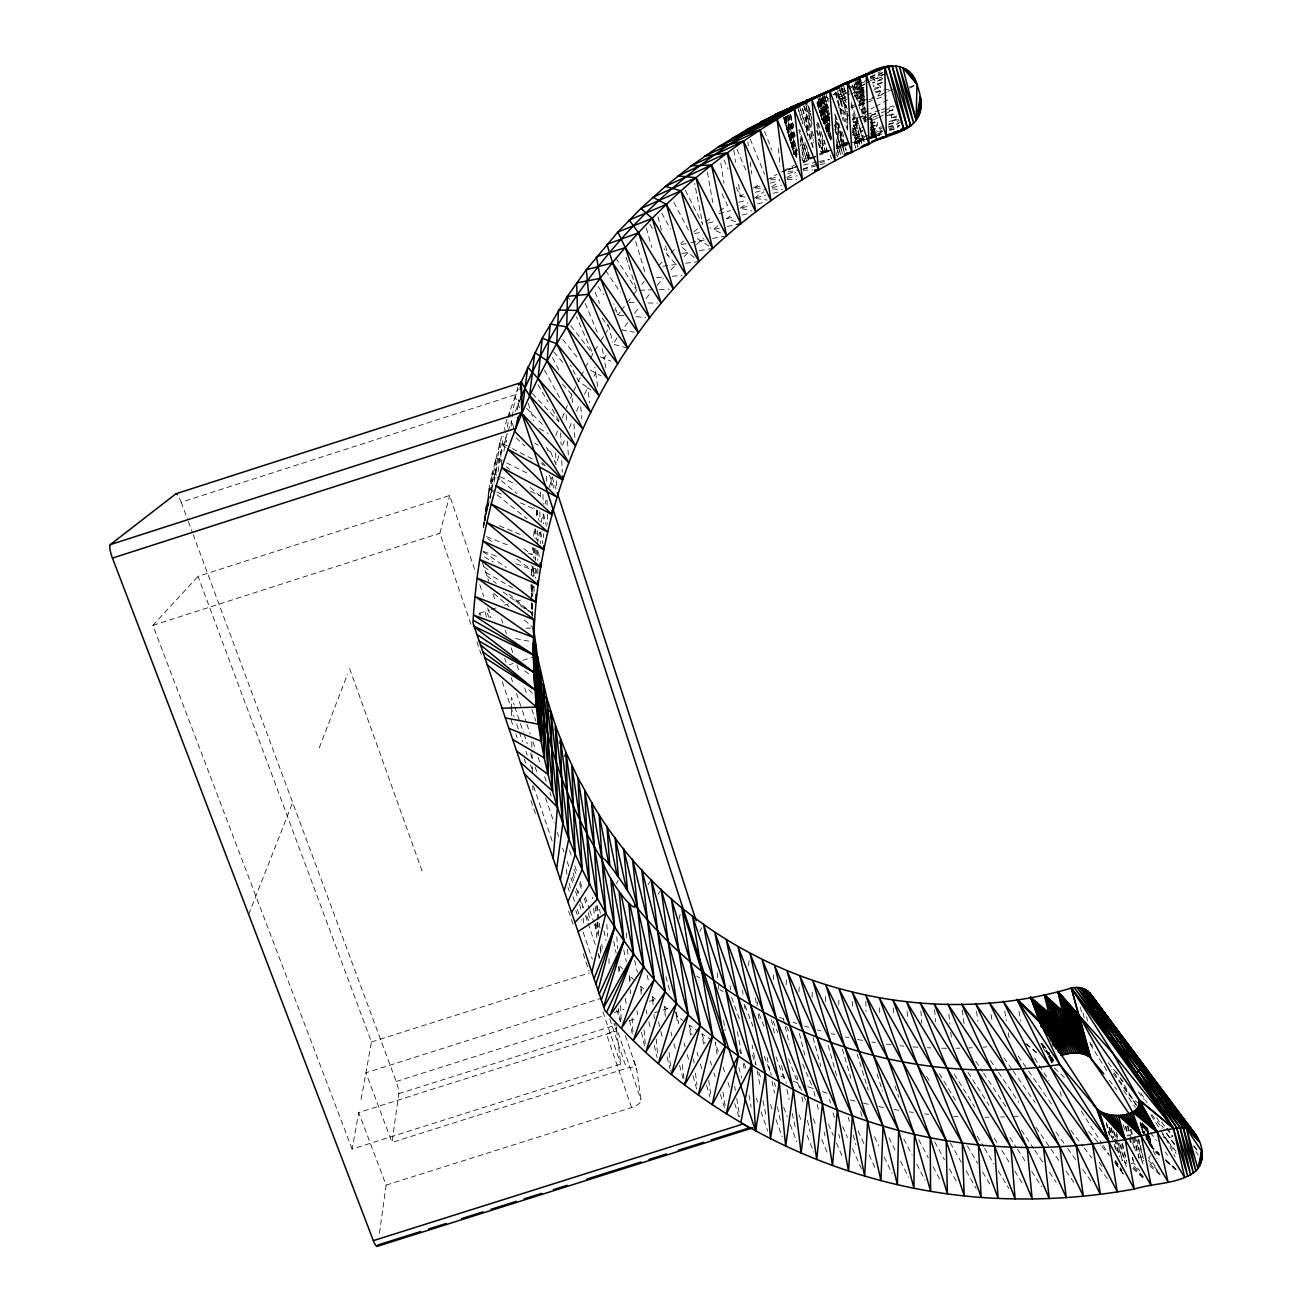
<?xml version="1.0" encoding="UTF-8"?>
<svg xmlns="http://www.w3.org/2000/svg" width="1312" height="1312" viewBox="0 0 1312 1312"><rect width="100%" height="100%" fill="white"/><g stroke="black" fill="none" stroke-linecap="round" stroke-linejoin="round"><path stroke-width="0.75" stroke-dasharray="5 3.75" d="M852.357 1006.402L852.357 1000.384M869.889 122.869L877.597 121.294L877.58 124.886L871.775 132.332L883.812 130.478M532.639 603.766L532.492 615.41M531.278 574.968L531.524 565.751M847.552 129.019L847.782 111.29M511.368 710.825L511.221 720.436L513.205 726.241M511.401 708.906L511.582 697.377L514.189 705.102M838.794 1005.123L838.893 999.055M898.769 119.654L892.865 120.507L891.16 118.178L893.029 109.864L889.142 110.733M532.213 603.586L532.196 615.328M491.541 492.705L492.23 472.96L501.676 436.437M532.672 596.599L533.18 586.349M825.363 1001.4L825.609 993.282M812.046 997.268L812.341 991.134M487.802 507.596L489.097 488.458L492.23 472.96L515.944 484.292M798.926 992.036L799.287 986.116M836.548 148.486L837.302 146.796L836.318 142.91M528.228 553.172L532.032 554.681L532.606 547.284M786.068 985.082L786.544 979.129M507.252 433.321L495.92 470.254L484.899 520.716L489.097 488.458L502.004 494.345M533 566.489L533.804 576.312L534.574 568.276M773.26 979.687L774.031 971.684M483.505 527.326L486.473 503.988L483.538 527.637M483.439 527.522L484.341 519.552L483.39 527.637M533.607 536.198L534.427 528.818M757.024 1006.058L757.483 1002.04M484.899 520.716L489.097 488.458L495.411 493.509M536.657 550.187L535.345 560.24L534.05 548.039M748.463 965.648L749.25 959.564M487.244 509.728L492.23 472.96L499.938 479.405M517.354 409.967L518.65 400.455M490.081 498.855L495.838 457.527L504.874 462.021M379.447 1233.231L386.105 1185.113L358.717 1112.576L616.689 1030.92L614.049 1023.163M386.105 1185.113L631.564 1107.59A10.545 4.248 -19.5 0 0 641.043 1100.096L636.714 1069.231A10.184 3.952 -19.4 0 0 626.529 1068.312L392.009 1142.457L398.766 1093.732A9.643 1.722 73.6 0 0 396.175 1081.498L193.29 534.853M510.975 426.252L511.778 420.512L514.042 429.385M494.247 482.176L499.954 442.16L510.68 447.736M498.117 471.615L503.168 436.42M503.956 451.164L505.956 436.978L506.744 442.21M512.352 416.544L515.206 396.7L518.338 389.008M507.367 427.269L508.498 419.512M508.777 417.56L509.63 411.738L515.206 396.7L519.486 401.062M536.198 515.895L537.002 510.352L533.918 507.777M537.428 544.168L539.396 532.131M718.254 988.904L719.222 983M615.508 1021.244L620.74 1064.13L352.108 1149.082L358.717 1112.576M361.095 1099.44L371.476 1041.99L198.03 576.345L449.655 495.493L475.862 573.065M541.249 522.11L542.824 514.107M540.446 491.951L540.446 499.282M545.07 504.12L546.005 500.134M679.026 919.122L680.387 913.3M801.862 148.666L803.748 140.827M806.093 131.02L810.324 113.373M470.926 624.299L439.914 533.23L449.655 495.493M549.285 487.326L552.237 476.764M517.748 387.155L516.141 394.404L181.187 502.25A10.463 1.984 70.4 0 0 178.94 497.133M1052.027 1057.226L1053.028 1061.064L1052.224 1062.933L1048.14 1055.93M507.088 419.315L504.546 426.892L505.399 432.944M507.728 417.429L509.63 411.738L510.926 417.003M558.912 455.805L555.96 464.497L550.564 451.804L546.186 447.507M507.892 431.5L511.778 420.512M555.812 435.584L557.731 430.221M562.569 445.391L565.16 438.487M319.21 747.971L347.516 674.204M515.304 411.443L521.536 396.175M248.657 914.431L292.658 802.583M562.372 417.757L564.472 412.444M569.228 428.188L572.065 421.365M565.866 408.901L567.374 405.408M570.408 398.389L571.917 394.896L570.064 391.353M576.526 411.197L579.592 404.44M573.557 391.435L576.001 386.236M584.463 394.42L587.76 387.745L578.461 381.054L570.507 364.998M578.461 381.054L580.199 377.643M581.068 375.937L583.692 370.804M699.87 931.323L701.69 927.846M593.91 376.249L595.664 372.952L594.844 367.262M585.447 367.393L589.17 360.669M590.105 358.996L592.909 353.945L576.444 316.782M819.82 155.013L822.804 152.471L822.312 136.087M594.877 350.648L598.83 344.039M882.386 72.832L873.874 77.408L873.874 79.589L880.532 86.789L881.156 90.495L877.859 95.989L872.234 97.744M658.034 894.358L661.15 889.175M605.914 368.098L604.078 358.406L607.03 353.633M648.062 884.665L651.277 879.483M600.814 340.726L603.946 335.856M604.996 334.232L609.162 327.754L607.686 323.998M616.115 883.812L618.296 880.516M852.111 132.627L862.558 130.79L855.424 139.515L866.018 137.465L854.522 140.991M617.132 337.856L612.966 344.088L627.776 348.238M627.825 322.408L622.347 330.05L634.385 332.198M620.248 311.912L617.952 315.028L614.442 309.993M621.412 310.354L624.856 305.68M634.5 313.306L637.927 308.812M627.169 302.564L631.974 296.479M633.188 294.97L636.796 290.411L651.457 289.788M646.111 298.464L650.9 292.625M641.814 284.474L644.323 281.506M657.017 285.442L663.249 278.341M352.108 1149.082L152.897 625.381L198.03 576.345M670.957 270.01L676.139 264.483L668.087 255.807L664.052 248.788M1150.788 1155.724L1148.558 1157.84L1155.839 1166.844M658.624 265.614L662.675 261.4M684.159 256.447L688.177 252.429L694.392 257.628M889.405 130.528L896.637 128.396L899.556 125.542L888.24 127.231M670.875 253.085L675.073 249.018M696.492 244.639L703.494 238.243M901.984 122.377L888.798 124.214L892.865 120.507L896.604 118.998M680.715 243.638L683.601 241.014M693.786 231.945L698.246 228.14M717.877 225.861L713.466 229.485L709.89 227.78M705.758 221.925L711.875 217.07M882.681 131.38L870.561 137.776M735.606 221.728L726.684 218.628L732.719 214.004M719.632 211.15L727.471 205.328L720.682 190.781M740.247 208.214L747.988 202.671M754.187 198.227L763.732 191.847M846.502 142.45L837.302 146.796L837.204 148.272M851.029 107.174L855.867 103.96M736.229 187.272L740.312 196.439L745.232 193.258M848.979 88.921L864.018 80.672M867.691 118.687L875.58 113.8L871.742 114.718M771.8 186.616L778.41 182.532M863.575 99.056L859.098 101.811L870.348 98.318M753.432 187.977L760.14 183.959M786.888 177.432L795.728 172.364M766.831 179.941L777.081 174.266M871.184 120.917L883.173 115.144M884.813 114.275L893.029 109.864L885.37 112.701M856.064 116.916L852.472 118.834L858.737 124.099M863.214 113.078L873.956 107.338M875.744 106.387L890.077 98.728M909.757 88.199L915.136 85.329M856.752 98.679L863.673 95.054M870.282 76.932L880.319 71.734M881.976 82.115L873.185 86.559M783.953 170.593L794.383 165.263M803.584 162.606L812.112 158.457L808.487 158.621L803.19 161.114M846.535 106.42L841.254 98.794L833.169 94.497L844.19 88.872L847.24 89.823M882.845 78.13L872.726 83.246M845.65 90.626L836.056 95.514L841.746 117.194M846.666 107.764L838.778 96.957L846.06 93.3M885.616 73.751L866.724 83.017M852.193 93.48L863.854 87.658L859.442 83.542L856.375 83.328M864.247 91.02L854.161 96.055L863.427 94.054M845.928 106.305L841.254 98.794L846.716 96.137M889.536 115.522L896.703 113.308M873.841 90.02L880.532 86.789L873.234 88.478M864.92 83.886L849.7 91.463L836.056 95.514L847.798 109.322M886.24 92.102L877.859 95.989L885.682 93.677M887.929 91.315L892.947 88.986M847.011 99.351L843.436 101.008L846.06 105.993M1167.286 1128.156L1172.715 1136.454L1166.089 1138.882L1163.088 1136.75M875.547 92.988L881.156 90.495L888.864 89.183M860.18 103.828L867.248 100.696M869.02 99.909L874.333 97.564M870.725 124.345L877.597 121.294M853.358 125.542L858.95 123.098M853.013 128.888L858.556 126.477M812.062 157.079L808.487 158.621L808.438 160.179L803.157 162.098L806.7 161.032L800.189 137.973M819.213 154.012L828.233 150.339M847.995 87.543L868.462 79.72M870.266 78.95L885.37 73.554M896.752 115.833L891.16 118.178L896.719 117.08M818.163 142.844L821.82 154.176L827.429 151.88L824.198 140.351M852.046 132.233L860.475 128.773M856.556 82.541L861.722 80.508M870.069 127.838L877.58 124.886L871.693 125.968M1143.818 1160.579L1141.965 1161.3L1144.097 1166.926M877.712 115.538L864.542 120.638L878.253 117.801M852.472 134.71L862.558 130.79M870.332 77.146L882.369 72.57M853.194 122.328L860.656 119.49M862.525 118.769L875.58 113.8M884.895 110.323L894.21 106.83M854.801 136.153L860.328 134.136L852.849 135.382M788.053 169.592L793.727 167.493M870.742 130.347L881.5 126.641M837.171 91.414L844.19 88.872L840.631 88.658M851.636 107.928L857.408 105.846M859.327 105.157L874.678 99.614M876.596 98.925L886.207 95.448M909.249 87.133L915.005 85.067M797.63 166.329L788.102 169.691L797.368 166.28M803.01 169.002L818.032 163.606M819.918 162.934L829.299 159.572M788.004 169.691L795.531 167.018M854.407 138.285L863.181 135.267M888.798 124.214L899.376 120.606M833.169 94.497L845.486 90.397M888.093 126.952L898.507 123.525M871.775 132.332L880.893 129.33M879.696 110.323L852.62 119.146L859.59 144.189L852.931 123.295M881.631 109.683L887.437 107.797M889.372 107.158L893.242 105.911M855.424 139.515L881.976 131.052M152.897 625.381L439.914 533.23M479.47 613.229L489.507 610.014M491.377 609.408L497.002 607.62M504.513 605.209L508.269 604.012M515.764 601.618L521.389 599.814M509.384 664.708L513.189 663.495M522.717 660.428L532.246 657.378M371.476 1041.99L589.4 972.897M602.552 997.825L365.917 1072.79L392.009 1142.457M396.175 1081.498L604.537 1015.521M614.278 1012.438L624.004 1009.354M649.325 1001.335L655.164 999.482M398.766 1093.732L615.607 1025.082M629.284 1020.752L637.107 1018.276M654.688 1012.716L670.317 1007.764M889.06 128.838L899.556 125.542M845.535 143.779L840.221 145.435L834.826 128.379M881.648 77.178L870.266 80.573M852.521 88.232L865.084 84.575M867.822 136.924L880.385 133.184L870.955 134.775L872.168 138.514M855.326 141.565L862.935 139.302L854.325 141.188M770.652 178.809L778.278 176.562M787.807 173.725L795.433 171.478M815.966 156.423L808.487 158.621L800.533 135.923M828.2 150.896L822.804 152.471L818.376 139.154M882.172 79.77L872.546 82.508M828.692 150.765L822.804 152.471L823.756 153.356L816.786 128.428M889.044 121.606L892.865 120.507M849.75 143.205L837.302 146.796L846.83 144.615M881.976 133.988L866.724 138.252M847.044 145.452L837.646 148.141L836.548 144.287L837.646 148.141L845.338 146.222M854.555 143.287L862.082 141.122L854.456 142.877M828.331 150.88L822.804 152.471L825.642 152.586L817.048 121.885M755.302 187.436L760.911 185.845M770.275 183.188L779.623 180.515M827.872 151.044L822.804 152.471L827.429 151.88L817.819 121.59M831.677 158.752L830.102 155.062M738.64 184.385L740.312 196.439L744.068 195.406M755.351 192.29L766.634 189.19M859.442 83.542L868.462 81.065M870.496 138.006L879.499 135.546M831.677 150.06L822.804 152.471L829.086 151.224M787.282 178.399L797.073 175.742M855.014 90.036L863.854 87.658M882.566 82.804L873.087 85.28M803.026 169.33L818.13 165.296M820.033 164.787L825.691 163.262M772.276 187.665L781.673 185.14M885.6 115.833L892.947 113.865M738.918 202.294L746.544 200.26M847.109 144.205L837.302 146.796L847.093 144.287M854.948 142.122L868.692 138.482M838.778 96.957L850.274 93.972M756.089 197.735L765.585 195.275M773.178 193.29L780.788 191.322M832.103 150.076L822.804 152.471L830.627 150.634M854.932 142.286L864.723 139.794M866.674 139.302L876.482 136.792M815.867 156.735L808.487 158.621L808.11 150.683M718.828 213.659L730.522 210.691M856.884 99.122L864.329 97.236M854.932 143.812L864.526 141.417M742.166 207.739L749.841 205.836M757.516 203.918L763.272 202.491M870.643 138.006L876.514 136.563M851.537 142.696L864.87 139.416M849.651 143.156L840.221 145.435L834.662 123.623M854.161 93.004L863.968 90.659M852.603 119.326L869.84 115.177M708.234 223.04L715.614 221.269M726.684 218.628L734.441 216.824M742.182 215.004L748.004 213.643M881.385 112.488L887.207 111.176M803.551 165.017L817.36 161.95M819.344 161.524L829.2 159.326M694.589 233.634L700.264 232.388M719.353 228.222L713.466 229.485L721.649 233.421M727.209 226.533L737.032 224.418M841.254 98.794L846.781 97.613M835.006 118.752L842.927 143.631L850.668 141.991M875.153 91.676L881.156 90.495M681.207 244.573L688.98 243.048M690.916 242.654L704.626 239.981M879.712 134.956L871.119 136.546M712.596 238.456L724.568 236.16M813.981 157.588L808.487 158.621L810.242 159.326L806.47 145.878M853.292 126.034L858.704 125.05M853.226 122.688L856.998 122.016M852.98 129.363L863.854 127.379M854.489 137.645L863.542 136.071M682.158 253.429L688.177 252.429L680.748 246.197M699.444 250.592L712.58 248.444M889.306 129.593L896.637 128.396M870.332 129.642L884.337 127.772M662.921 266.254L676.139 264.483M685.684 263.253L699.034 261.547M787.987 171.56L799.254 170.347M656.64 277.636L662.527 277.094M672.302 276.242L682.043 275.389M983.196 1047.14L986.804 1046.861M870.364 77.67L873.874 77.408M1014.34 1116.463L1018.227 1116.2M968.748 1047.911L972.356 1047.73M659.296 289.493L669.317 289.116M1000.695 1117.02L1004.598 1116.873M770.505 179.842L779.689 179.564M525.882 628.218L531.639 628.054M803.124 170.248L812.8 170.035M956.104 1048.239L959.728 1048.157M985.066 1117.266L988.986 1117.234M787.167 179.482L796.679 179.564M941.672 1048.206L947.084 1048.255M629.088 302.596L634.844 302.711M648.112 302.974L657.443 303.187M927.256 1047.763L930.864 1047.911M755.318 188.059L762.862 188.403M953.857 1116.381L957.76 1116.578M772.506 188.928L782.493 189.584M912.873 1046.894L918.252 1047.271M624.053 315.569L617.952 315.028L613.786 303.761M636.058 316.651L645.684 317.553M1127.106 1163.186L1124.925 1162.973L1118.546 1139.98M900.311 1045.779L903.902 1046.123M924.73 1113.872L928.601 1114.298M886.026 1044.106L891.373 1044.795M740.312 196.439L746.249 197.21M756.04 198.489L767.208 200.064M909.298 1111.887L913.152 1112.428M871.791 1042.023L875.35 1042.581M893.931 1109.444L899.671 1110.411M857.638 1039.514L862.935 1040.514M515.468 638.567L535.312 642.421M878.646 1106.541L884.37 1107.689M845.338 1036.956L848.848 1037.726M863.476 1103.179L869.151 1104.507M742.198 208.657L751.874 210.937M831.365 1033.643L834.842 1034.528M850.307 1099.866L855.932 1101.358M817.507 1029.92L820.951 1030.904M804.748 1026.099L808.651 1027.329M822.394 1091.633L827.921 1093.454M793.055 1022.245L796.925 1023.606M807.716 1086.582L813.178 1088.583L815.162 1096.488M483.456 551.401L498.79 557.174M516.026 563.668L531.36 569.441L531.836 577.083M779.574 1017.358L783.395 1018.834L785.806 1024.492M486.49 536.624L509.253 545.644M600.355 356.913L610.867 361.128M793.202 1081.104L798.614 1083.269L803.239 1094.487M499.364 525.8L523.8 535.985M780.64 1075.955L784.199 1077.496L786.413 1083.105M520.421 502.775L537.002 510.352L538.707 520.224M530.54 491.262L539.658 495.624L527.572 485.112M506.678 462.923L530.163 474.632M512.467 448.671L533.918 459.823M541.069 463.546L546.432 466.334L542.102 462.25M719.845 989.756L722.994 991.446M534.64 443.177L538.166 445.096M547.022 449.885L550.564 451.804M590.564 370.181L601.011 375.872M539.412 428.499L548.17 433.436M485.768 572.393L515.665 589.695M484.505 557.01L493.148 562.028M696.656 976.046L699.706 977.932M703.494 1043.958L702.051 1033.84L711.891 1040.088M697.361 238.653L709.169 246.246M520.569 605.865L532.278 613.458L531.77 604.324M483.193 551.794L506.35 567.424M483.898 566.817L490.688 571.392M690.489 1035.086L689.194 1025.098L698.837 1031.658M487.556 538.543L494.05 543.119M516.748 559.142L531.36 569.441L531.557 577.477M591.007 390.074L587.76 387.745L589.547 402.866M675.532 1012.011L676.598 1015.931L682.896 1020.506M523.8 548.629L532.032 554.681M503.3 592.089L532.278 613.458L508.777 593.86M524.718 670.826L530.95 675.532M665.332 1016.374L664.282 1006.386L668.907 1009.961M496.986 494.772L526.965 518.798M653.032 1004.549L652.277 996.431L655.278 998.924M1026.164 1043.86L1036.988 1052.88M825.707 96.547L828.856 99.171M838.302 107.043L850.881 117.539M871.332 134.595L874.481 137.219M486.85 575.558L496.248 583.397M501.479 480.7L516.928 493.591M1026.099 1043.844L1036.529 1052.7M1139.128 1104.081L1129.944 1096.143L1112.986 1073.167M500.364 461.463L495.838 457.527L496.034 477.962M506.416 466.728L509.433 469.352M1158.955 1155.101L1152.904 1149.837L1157.086 1158.726M1166.532 1161.694L1175.601 1169.615M493.968 593.516L509.187 606.767M524.423 620.035L533.558 627.989M1149.87 1165.892L1160.431 1175.191M641.224 994.119L640.6 986.132L643.52 988.707M1146.868 1127.828L1152.674 1148.656L1159.956 1155.216M1165.778 1160.464L1175.962 1169.648M505.858 447.507L499.954 442.16L501.528 465.399M1146.639 1137.668L1152.248 1147.524L1159.628 1154.347M1165.515 1159.792L1175.847 1169.336M1132.781 1168.467L1142.686 1177.733M516.108 437.782L524.767 445.932M1145.901 1138.16L1151.624 1146.458L1158.808 1153.215M1166.007 1159.972L1176.06 1169.418M629.694 981.573L629.301 975.505L633.532 979.49M1054.372 1068.001L1065.951 1079.022M1149.771 1163.892L1160.972 1174.929M619.904 966.108L622.593 968.797M526.62 408.327L545.185 427.204M1133.437 1167.467L1142.998 1177.274M528.916 689.768L533.082 694.048M532.41 393.6L558.879 421.595M1148.459 1160.267L1158.873 1171.78M1045.303 1047.222L1041.482 1042.991L1046.123 1049.01M562.635 384.301L571.917 394.896L572.442 402.571M1088.665 1131.616L1100.44 1145.097M1101.752 1146.59L1108.312 1154.068M1143.342 1176.7L1131.584 1163.236L1133.814 1163.072L1140.013 1171.14M553.894 351.944L562.93 362.67M1109.083 1080.219L1116.856 1089.583M562.782 339.496L579.15 359.652M1108.066 1062.638L1118.283 1075.25M1162.465 1134.093L1176.028 1151.346M1193.362 1145.884L1198.43 1152.28M1174.683 1144.13L1163.711 1130.075M570.818 325.72L592.909 353.945M1161.579 1122.104L1165.286 1126.877M1166.532 1128.484L1172.715 1136.454M1151.739 1114.61L1162.514 1128.533M1138.258 1091.846L1144.343 1099.8M1145.474 1126.204L1149.148 1131.01M1150.378 1132.617L1156.512 1140.636M1165.089 1151.854L1167.532 1155.068M567.374 296.348L569.769 299.513M1070.805 1130.173L1083.056 1146.409M1084.286 1148.033L1091.633 1157.791M1098.98 1167.532L1108.788 1180.521M1137.012 1105.622L1111.936 1069.608M1120.743 1078.415L1123.072 1081.596M1041.203 1043.253L1053.7 1060.162M1115.167 1163.088L1123.548 1174.437M1114.987 1162.58L1123.433 1174.142M602.192 318.144L609.162 327.754L612.54 342.268M1194.1 1145.77L1198.742 1152.231M1114.839 1161.792L1121.711 1171.403M1055.98 1132.108L1066.492 1146.836M1067.673 1148.476L1075.84 1159.923M1082.859 1169.746L1091.026 1181.194M1195.937 1151.723L1198.299 1155.068M1089.731 1042.171L1094.421 1048.846M1123.728 1090.633L1135.454 1107.344M598.042 286.508L603.897 294.888M1018.276 1056.127L1027.46 1069.346M1028.608 1071.002L1051.584 1104.048M1003.91 1057.751L1011.978 1069.346M1013.126 1071.002L1035.053 1102.506M1115.069 1161.136L1121.858 1170.976M1036.004 1127.32L1049.862 1147.475M1051.01 1149.148L1059.096 1160.907M1066.033 1170.993L1074.118 1182.752M1160.743 1130.452L1176.159 1153.658M990.478 1060.604L997.284 1070.592M998.416 1072.265L1018.834 1102.244M1135.634 1104.622L1119.562 1076.824M1041.105 1043.384L1053.028 1061.064L1051.912 1057.128M605.554 270.387L620.346 292.412M1174.224 1144.54L1164.302 1129.484M1021.392 1130.091L1033.741 1148.656M1034.856 1150.345L1042.712 1162.153M1049.452 1172.272L1056.193 1182.407M975.816 1061.392L982.475 1071.428M983.574 1073.101L1005.746 1106.557M1115.479 1160.316L1122.121 1170.452M615.804 257.939L636.796 290.411M1156.758 1117.824L1163.236 1127.812M1116.266 1071.74L1118.464 1075.135M1009.896 1137.504L1016.456 1147.672M1017.554 1149.361L1026.296 1162.924M1031.757 1171.403L1041.58 1186.655M1034.578 1058.112L1048.96 1080.53M967.994 1072.412L989.035 1105.114M1140.85 1093.027L1147.114 1102.867M1081.268 1111.1L1101.982 1143.605M1103.08 1145.31L1109.608 1155.577M1151.116 1115.298L1159.677 1128.779M1090.157 1044.172L1107.394 1071.543M1041.039 1043.532L1052.536 1061.982L1051.502 1058.144M954.234 1074.102L974.701 1106.934M994.184 1138.144L997.448 1143.359M1001.778 1150.296L1010.47 1164.203M1014.816 1171.14L1023.491 1185.048M1099.358 1162.252L1102.539 1167.483M939.359 1073.626L957.17 1103.097M977.145 1136.143L983.475 1146.59M984.541 1148.328L994.037 1164.023M998.252 1170.993L1008.797 1188.41M967.37 1145.884L977.62 1163.367M982.754 1172.092L990.937 1186.081M926.567 1076.201L930.634 1083.154M537.936 384.58L548.088 402.079M552.155 409.082L559.273 421.332M649.948 224.254L652.982 229.518M1141.637 1128.861L1145.638 1135.897M950.314 1142.965L961.253 1162.219M966.222 1170.976L976.177 1188.492M1042.696 1046.943L1045.533 1052.027M1141.801 1128.73L1151.624 1146.458M661.724 213.151L670.498 229.059M544.496 370.132L560.044 398.34M934.685 1141.916L944.525 1159.841M949.462 1168.812L956.35 1181.358M673.843 202.425L688.931 230.912M918.777 1139.8L928.306 1157.758M933.078 1166.729L939.753 1179.291M552.45 357.651L559.863 371.837M903.853 1139.013L912.168 1155.183M916.776 1164.17L925.075 1180.341M685.389 190.289L702.707 224.352L694.638 183.418M1166.089 1138.882L1175.076 1156.938M888.978 1137.75L895.227 1150.329M900.573 1161.12L908.593 1177.307M874.514 1136.782L878.909 1145.966M884.19 1157.004L892.111 1173.535M858.064 1130.944L863.985 1143.818M869.085 1154.839L875.858 1169.533M723.962 159.802L728.045 168.969M842.616 1126.5L847.503 1137.504M852.406 1148.525L861.394 1168.697M786.61 1026.378L789.037 1032.036M802.714 1064.081L813.178 1088.583M828.43 1124.204L833.251 1135.438M836.466 1142.932L842.878 1157.938M736.934 149.256L746.364 171.38M585.218 303.416L597.698 333.264M804.01 1096.356L805.552 1100.096M813.26 1118.808L816.343 1126.286M821.738 1139.39L827.905 1154.347M773.112 1021.195L777.737 1032.478M788.561 1058.817L799.992 1089.14M750.218 139.121L764.568 174.381M519.585 407.819L515.206 396.7M798.975 1114.823L801.944 1122.285M807.11 1135.356L813.768 1152.149M759.025 1013.7L764.207 1026.837M776.048 1056.865L785.084 1081.482M595.172 292.182L599.584 303.416M764.552 131.282L771.8 149.962M745.183 1005.828L752.973 1026.41M764.306 1056.34L771.423 1075.102M774.326 1082.728L775.769 1086.533M783.74 1107.476L787.348 1117.004M790.25 1124.614L796.761 1141.752M181.187 502.25L187.6 519.519M188.305 521.438L192.585 532.951M758.713 1072.248L760.796 1077.939M770.472 1104.524L772.555 1110.214M776.015 1119.694L782.231 1136.782M731.604 997.612L739.952 1020.605M752.481 1055.078L755.958 1064.655L752.137 1045.106M1126.27 1166.696L1120.3 1143.096M349.664 668.595L423.054 873.743M744.166 1063.392L746.184 1069.214M756.319 1098.242L757.664 1102.113M761.042 1111.789L767.799 1131.141M549.4 475.042L554.418 489.638M739.476 1049.961L740.804 1053.782M633.745 1060.457L636.615 1068.886M631.564 1107.59L606.521 1034.151A10.66 3.92 -19.4 0 0 616.214 1026.952L641.043 1100.096M502.234 681.584L510.122 704.839M510.778 706.774L514.058 716.45M516.698 724.208L518.666 730.013M519.322 731.948L522.602 741.641M525.882 751.317L527.194 755.187M530.491 764.88L531.803 768.75M515.846 734.015L517.158 737.885M524.406 759.238L525.735 763.125M533.64 786.413L552.762 842.681M567.916 887.322L569.228 891.209M575.82 910.61L577.149 914.497M583.069 931.963L592.302 959.121M609.686 1018.784L626.529 1068.312M476.879 641.732L482.16 657.23M530.983 800.615L536.264 816.113M568.604 911.053L573.885 926.567M583.135 953.693L589.072 971.126M602.93 1011.814L620.74 1064.13M895.03 1085.942L898.95 1097.537M479.782 584.693L483.718 596.337M487.654 607.964L490.934 617.673M504.694 658.394L505.989 662.265M511.237 677.779L512.549 681.666M516.485 693.294L521.717 708.808M522.373 710.743L526.309 722.387M526.965 724.322L530.228 734.015M532.852 741.772L535.476 749.529M538.1 757.286L540.724 765.044M544.644 776.688L546.612 782.493M549.892 792.202L551.204 796.072M569.539 850.373L571.507 856.195M574.787 865.887L577.411 873.644M580.035 881.402L582.643 889.159M585.267 896.916L589.203 908.544M589.859 910.495L593.778 922.123M594.434 924.058L598.37 935.702M514.845 707.02L523.34 732.129M523.996 734.064L527.276 743.707M530.54 753.367L532.508 759.156M535.116 766.88L537.084 772.686M545.579 797.778L554.074 822.886M557.354 832.546L558.65 836.4M562.586 847.995L563.881 851.849M567.161 861.508L569.113 867.298M572.393 876.957L573.688 880.811M576.312 888.536L578.92 896.26M579.576 898.195L582.856 907.855M585.464 915.563L587.432 921.368M588.088 923.287L595.271 944.542M598.534 954.185L599.846 958.055M616.607 1009.896L620.56 1021.572M625.365 1035.758L636.714 1069.231M482.308 562.077L488.802 581.396M493.082 594.106L495.69 601.831M501.528 619.198L502.824 623.069M505.333 630.482L506.432 633.762M511.139 647.767L513.041 653.392M516.928 664.922L519.536 672.679M524.669 687.964L527.293 695.721M531.868 709.316L535.788 720.977M805.748 101.09L812.062 120.114M528.195 403.21L533.886 420.726M552.188 477.158L555.976 488.835M805.371 103.222L812.079 123.984M803.977 105.96L813.735 136.153M802.616 108.716L813.571 142.664M626.086 257.316L627.972 263.154M628.612 265.09L631.121 272.88M631.761 274.831L636.172 288.46M877.006 1073.856L882.599 1091.158M810.406 111.815L806.765 100.483L811.603 117.736M816.474 130.692L823.756 153.356M800.681 109.552L812.833 147.305M798.795 110.405L803.042 123.607M804.797 142.319L810.242 159.326M835.35 92.102L847.486 130.101M842.304 131.938L844.731 139.531M816.572 124.23L825.642 152.586M798.762 129.921L808.438 160.179L799.762 129.462M847.946 123.361L836.449 87.248L847.667 127.838M854.588 144.271L855.801 148.076L854.194 142.286M834.694 114.177L846.158 150.306L837.646 119.359M800.09 140.187L806.7 161.032M718.222 1051.765L715.171 1042.171L717.041 1054.143M723.109 1067.099L724.946 1072.855M727.996 1082.449L729.833 1088.206M734.72 1103.54L739.607 1118.874M840.926 85.247L846.338 102.369M838.729 86.231L847.749 114.751M852.57 129.97L857.982 147.092L852.652 127.756M826.642 96.12L828.43 101.828M835.039 122.754L844.633 153.176L834.973 118.408M824.641 96.153L828.233 107.535M790.119 114.39L793.711 125.788M802.091 152.356L805.076 161.852L800.189 144.533M851.226 102.369L863.755 142.303M843.091 84.296L846.092 93.808M852.685 114.718L861.672 143.254M822.28 98.941L830.086 123.82M824.756 97.006L828.331 108.42M834.875 129.363L842.599 154.094L834.563 125.132M788.742 115.062L795.269 135.989M801.796 156.899L802.977 160.704L801.944 156.833M823.001 97.842L830.102 120.671M836.597 141.614L840.746 154.931L836.449 139.498M823.854 123.426L816.786 100.598L822.05 119.868L816.966 102.844L819.557 112.471M821.345 98.613L829.578 125.263M836.646 148.108L838.991 155.718L836.302 146.075M787.528 115.653L795.17 140.433M857.064 1053.798L868.232 1090.092M818.672 95.53L831.513 137.416M836.17 152.635L837.351 156.44L836.269 152.602M830.529 140.04L818.245 100.007L827.265 132.758M860 109.355L852.439 84.608L856.556 100.073M796.974 150.568L786.462 116.178L797.286 154.865M831.759 139.58L819.574 99.466L830.775 139.941M817.327 96.153L830.627 139.958M1080.104 1006.96L1081.875 1012.782M785.527 116.637L797.122 154.947M702.051 1033.84L705.02 1043.614M710.35 1061.195L711.547 1065.098M713.908 1072.921L715.106 1076.824M720.436 1094.405L724.601 1108.082M854.161 83.902L865.658 121.983M635.664 241.506L645.078 272.699M820.771 98.974L829.955 129.626M827.052 132.906L817.343 100.499L823.69 123.574M785.347 118.949L796.843 157.358M854.555 79.458L865.92 117.555M821.771 98.564L829.725 125.444M784.182 117.342L796.138 157.784M855.9 78.917L866.002 113.209M871.053 130.364L873.3 137.99L870.709 128.379M860.623 1111.461L862.328 1117.217M857.048 78.458L864.51 104.025M870.807 125.657L874.251 137.465L870.627 124.099M822.608 98.236L829.906 123.246M783.789 117.555L794.482 154.258L784.117 117.375M842.337 1049.092L850.93 1078.415M858.048 78.08L864.28 99.712M871.07 123.312L875.022 137.088M1049.042 1053.11L1051.814 1062.753M689.194 1025.098L691.998 1034.807M697.049 1052.273L698.164 1056.16M700.411 1063.934L702.084 1069.756M706.578 1085.303L709.94 1096.947M829.889 121.13L823.231 97.974L829.66 121.196M784.15 119.605L794.17 154.488L783.789 117.621L794.318 154.636M1060.063 1091.486L1062.261 1099.128M864.428 97.449L858.835 77.785L864.247 97.547M871.119 121.065L875.58 136.792L870.676 118.884M789.972 114.472L793.776 127.953M788.594 115.128L795.138 138.268M787.397 115.718L797.237 150.454M785.445 116.702L796.942 157.309M785.232 119.015L796.22 157.735M1050.846 1056.078L1052.536 1061.982M1050.551 1057.029L1052.224 1062.933L1050.141 1055.242M1048.895 1052.568L1051.863 1062.835M784.15 119.638L794.088 154.668M1048.714 1052.503L1051.666 1062.933L1048.96 1053.257M803.83 106.026L813.522 140.532M802.403 108.814L813.178 147.157M799.402 105.813L809.11 140.335M797.516 106.649L802.386 123.918M859.967 79.54L864.362 95.284L859.409 77.572M870.955 118.884L875.908 136.596L870.578 116.817L876.465 138.564M1146.836 1128.205L1152.248 1147.524M819.738 99.368L831.004 139.777M818.409 100.007L828.594 136.53M818.59 142.664L821.82 154.176M806.388 107.076L811.751 126.264M646.357 227.993L651.802 247.492M848.257 1117.43L849.356 1121.334M853.177 1135.011L855.916 1144.786M1121.793 1144.015L1126.582 1161.268M1116.414 1132.305L1118.021 1138.062M825.445 92.316L828.118 101.975M1114.314 1131.994L1115.922 1137.734M1116.446 1139.652L1122.301 1160.726L1115.84 1132.912M823.559 93.201L830.004 116.358M1111.28 1127.746L1113.937 1137.324M1114.478 1139.242L1119.267 1156.479M823.1 95.858L830.102 121.032M821.82 94.038L829.873 122.951M1109.394 1127.238L1115.79 1150.214M822.558 98.252L830.086 125.296M821.722 98.58L829.774 127.543M820.164 94.808L829.824 129.478M1106.524 1122.793L1110.788 1138.094M820.689 99.007L831.431 137.563M828.184 1045.484L836.843 1076.529M860.295 79.425L864.132 93.185M1146.803 1127.352L1148.935 1135.093M1149.476 1137.028L1152.674 1148.656M851.111 104.599L861.738 143.221M1135.11 1136.438L1141.965 1161.3L1136.996 1139.948M844.157 88.166L846.289 95.891M1131.042 1129.386L1138.964 1158.086M841.992 89.118L846.256 104.566M1127.992 1126.024L1134.339 1149M839.795 90.102L847.798 119.08M1125.926 1126.401L1128.566 1135.979M1129.091 1137.898L1130.682 1143.638M1123.22 1124.745L1125.335 1132.42M1132.223 1157.332L1133.814 1163.072L1132.486 1157.299M835.219 92.168L843.239 121.147M1146.786 1128.746L1151.821 1147.082L1148.246 1133.552M870.725 121.262L875.055 137.071M1145.934 1127.566L1146.967 1131.354M1147.492 1133.256L1151.641 1148.459L1147.59 1132.797M859.098 81.918L864.346 101.09M1144.441 1124.942L1146.524 1132.535M1147.049 1134.437L1150.165 1145.852M858.097 82.295L865.986 111.094M1143.277 1124.171L1145.36 1131.78M1145.884 1133.683L1148.476 1143.211M856.949 82.771L865.887 115.44M870.627 132.725L872.201 138.498M1141.916 1123.351L1144.523 1132.879M855.604 83.312L866.15 121.786M1140.374 1122.482L1143.506 1133.929M854.063 83.952L864.624 122.459M856.916 117.194L863.821 142.286M1138.045 1139.554L1143.293 1158.676M1048.928 1052.339L1051.584 1061.966M676.139 1011.929L678.714 1023.655M684.011 1042.942L685.061 1046.812M687.176 1054.52L688.767 1060.309M692.998 1075.742L696.705 1089.255M665.889 976.653L670.17 992.364M1147.114 1128.484L1152.379 1147.885M871.07 118.769L876.4 138.449M1146.688 1127.713L1147.721 1131.6M860.262 79.474L864.477 95.218M870.791 118.834L876.055 138.531M829.463 1099.276L830.496 1103.162M833.071 1112.855L834.612 1118.677M838.729 1134.191L839.762 1138.078M813.145 1037.595L820.787 1066.492M595.828 923.074L598.748 934.128M1146.048 1126.959L1147.082 1130.846M738.869 1067.443L741.608 1077.89M664.282 1006.386L666.332 1014.242M670.924 1031.904L671.941 1035.84M673.974 1043.696L675.516 1049.584M679.583 1065.295L683.158 1079.038M1145.228 1126.188L1146.721 1132.043M1147.229 1133.978L1150.247 1145.671M657.984 216.775L661.527 230.436M665.561 246.049L668.087 255.807M835.564 114.964L842.927 143.631M1144.195 1125.401L1145.671 1131.256M824.526 96.202L828.954 113.718M1142.49 1122.629L1144.933 1132.371M1145.425 1134.306L1146.885 1140.144M817.146 1104.376L818.639 1110.296M824.1 1132.01L825.084 1135.962M799.385 1033.446L804.814 1055.11M1141.588 1123.695L1143.998 1133.437M1106.278 1123.039L1109.181 1134.814M652.277 996.431L654.196 1004.238M658.493 1021.769L660.412 1029.559M660.887 1031.511L662.79 1039.301M667.103 1056.849L669.956 1068.526M1140.03 1122.777L1142.408 1132.518M1109.034 1127.598L1111.428 1137.438M647.078 975.16L648.981 982.901M1110.887 1128.156L1113.265 1138.012M1115.184 1145.917L1117.086 1153.806M1113.314 1130.567L1119.448 1156.282M801.862 1096.963L803.715 1104.802M807.438 1120.464L810.209 1132.207M783.395 1018.834L784.773 1024.705M785.232 1026.656L789.381 1044.221M796.761 1075.463L798.614 1083.269M1138.816 1139.193L1139.718 1143.08M1140.177 1145.032L1142.916 1156.692M1082.958 1012.733L1084.319 1018.571M1134.175 1136.733L1139.111 1158.037M1130.419 1129.534L1135.339 1150.804M1127.5 1126.122L1129.73 1135.766M1130.173 1137.701L1131.961 1145.425M1086.615 1016.98L1087.517 1020.884M1125.401 1126.467L1127.615 1136.094M1122.514 1143.26L1126.647 1161.186M634.68 960.433L637.402 972.29M640.6 986.132L641.962 992.069M646.078 1009.912L646.996 1013.864M648.833 1021.786L650.654 1029.723M654.311 1045.566L657.066 1057.456M771.341 1019.654L774.441 1033.61M781.542 1065.524L784.199 1077.496M786.872 1089.452L789.086 1099.407M792.202 1113.347L795.318 1127.287M543.676 514.091L546.333 526.014M623.758 950.003L626.316 961.778M629.301 975.505L630.58 981.392M636.91 1010.814L637.763 1014.734M641.568 1032.38L644.536 1046.123M758.041 1014.012L759.681 1021.9M767.094 1057.472L769.98 1071.297M772.046 1081.17L774.523 1092.994M777.426 1106.803L780.738 1122.596M613.688 941.327L616.132 953.037M599.518 909.183L600.338 913.136M604.012 930.864L606.046 940.72M618.952 966.747L619.74 970.716M625.25 998.514L626.431 1004.467M629.58 1020.342L632.335 1034.233M757.139 1070.674L760.271 1086.73M763.026 1100.768L765.782 1114.806M744.15 1004.041L745.659 1011.864M602.257 348.582L604.078 358.406M743.215 1063.54L744.675 1071.494M749.021 1095.307L751.202 1107.213M737.426 1031.642L741.411 1053.602M1018.981 1011.224L1020.736 1021.015M707.414 172.331L712.777 202.556M540.757 532L542.84 543.676M618.165 1008.108L620.576 1022.015M734.687 1086.402L735.36 1090.436M736.737 1098.505L739.804 1116.66M723.568 1020.49L725.224 1030.363M1004.73 1011.076L1006.337 1020.933M1008.288 1032.757L1009.256 1038.661M720.796 163.082L723.978 183.204M722.945 1092.01L725.126 1105.967M991.085 1014.455L991.97 1020.408M595.664 372.952L597.682 386.351M708.71 1080.416L711.038 1096.619M538.527 551.811L539.609 559.453M733.884 150.24L735.556 162.294M600.404 946.018L601.503 953.939M976.554 1011.47L977.899 1021.408M535.362 528.933L536.92 540.364M693.605 1059.063L694.13 1063.064M695.426 1073.052L696.984 1085.057M595.172 906.395L596.189 914.316M597.206 922.238L598.485 932.143M755.548 997.973L756.548 1006.058M962.368 1009.994L964.058 1024M747.889 141.86L748.381 145.878M750.3 161.917L751.743 173.938M676.598 1015.931L677.55 1024.049M682.306 1064.639L684.454 1082.892M597.337 905.723L599.928 928.06M601.814 944.296L602.29 948.363M593.631 908.38L594.549 916.612M536.411 569.654L536.838 573.426M592.417 897.359L592.565 898.589M595.353 923.96L596.894 937.998M598.584 953.283L599.141 958.383M948.888 1014.11L949.954 1024.164M950.806 1032.216L951.643 1040.252M669.104 1052.372L671.186 1072.38M742.543 990.232L742.953 994.184M600.158 948.396L600.765 954.496M580.724 406.786L581.856 418.856M934.587 1009.748L935.686 1021.884M653.95 1014.701L654.327 1018.752M656.197 1039.055L657.689 1055.274M778.492 148.436L779.984 166.394M730.095 985.689L730.423 989.691M644.061 1030.035L645.176 1044.008M920.876 1011.011L921.795 1023.212M596.648 905.723L597.698 919.925M597.846 921.959L598.6 932.094M573.902 423.907L575.05 439.766M606.833 924.386L607.653 936.44M626.398 933.029L626.956 941.114M627.513 949.216L628.054 957.301M791.12 115.522L793.334 149.355M630.219 989.658L630.498 993.709M632.072 1017.948L632.991 1032.101M532.311 584.726L532.803 592.384L532.672 586.431M907.133 1011.421L907.609 1019.244M717.27 972.717L717.631 978.785M616.82 936.768L617.575 948.756M567.538 441.16L568.408 456.822M532.492 611.474L532.705 615.476M566.177 415.002L566.587 423.153M806.027 107.043L807.356 134.824M618.657 966.813L619.051 974.964M620.527 1005.55L621.314 1021.851M531.475 598.846L531.163 584.168L531.721 595.648M893.226 1007.829L893.587 1015.718M561.766 460.463L562.258 472.09M560.667 432.993L561.11 444.883M531.622 602.749L532.065 614.574M556.485 480.815L556.764 488.966M879.581 1007.764L879.827 1015.685M531.163 584.168L531.54 596.091M531.786 604.045L532.213 617.952M821.197 99.22L821.804 119.687M555.616 452.886L555.894 462.562M551.171 480.274L551.384 488.326M531.754 585.513L532.016 595.55M531.737 742.231L532 752.465M532.049 754.498L532.147 758.598M532.36 766.782L532.508 772.916M532.82 785.183L533.033 793.366M547.006 500.134L547.137 506.104M547.301 514.058L547.498 524.013M534.017 586.234L534.164 594.172M532.262 566.587L532.475 576.509M608.981 958.564L609.096 964.648M543.266 514.074L543.43 523.914M543.611 533.754L543.676 537.69M535.493 568.26L535.673 578.28M533.328 547.99L533.492 558.108M533.672 568.227L533.804 576.312M865.854 1001.302L866.018 1011.273M546.596 476.272L546.694 482.242M540.118 532.016L540.314 543.709M537.526 550.253L537.707 560.388M537.838 568.49L537.936 574.574M542.988 494.575L543.119 504.316M534.902 529.015L535.05 538.773M535.181 548.531L535.329 558.289M539.855 511.877L539.986 522.028M537.002 510.352L537.1 518.306M537.264 530.245L537.379 540.183M583.053 918.072A28.142 2.017 72.6 0 1 581.298 919.745M578.953 914.005A28.142 2.017 72.6 0 1 577.034 908.757M574.558 901.442A28.142 2.017 72.6 0 1 572.54 895.096M570.425 888.011A28.142 2.017 72.6 0 1 568.965 882.714M566.948 874.268A28.142 2.017 72.6 0 1 567.473 870.381M570.851 877.99A28.142 2.017 72.6 0 1 572.54 882.533M575.542 891.324A28.142 2.017 72.6 0 1 577.346 896.982M579.576 904.427A28.142 2.017 72.6 0 1 581.446 911.25M588.809 920.548A28.142 1.919 72.6 0 1 586.579 915.792M583.528 907.756A28.142 1.919 72.6 0 1 581.97 903.23M578.707 893.144A28.142 1.919 72.6 0 1 577.87 890.422M574.328 877.744A28.142 1.919 72.6 0 1 572.786 870.873M573.984 869.298A28.142 1.919 72.6 0 1 576.509 875.153M579.576 883.55A28.142 1.919 72.6 0 1 581.888 890.471M584.316 898.244A28.142 1.919 72.6 0 1 585.857 903.509M588.334 912.775A28.142 1.919 72.6 0 1 589.695 919.712M479.274 615.131A29.077 2.148 72 0 1 481.012 615.295M486.342 617.181A29.077 2.05 72 0 1 489.228 617.673M786.167 170.281L780.492 172.38L786.134 170.363M812.292 157.358L808.487 158.621L812.259 157.424"/><path stroke-width="1.5" d="M602.011 859.048L591.712 802.665L578.034 778.114L565.997 752.563L555.632 726.11L547.038 698.87L537.543 656.738L533.558 627.989L534.132 656.787C532.524 823.247 622.495 987.444 765.372 1073.544C834.35 1115.987 913.841 1140.735 994.594 1146.262C1032.675 1148.836 1071.035 1147.295 1108.804 1141.801C1134.126 1140.112 1158.234 1128.845 1183.358 1127.746C1201.48 1130.944 1208.368 1158.348 1195.839 1171.009C1178.799 1184.49 1154.33 1182.752 1134.306 1189.033C1095.028 1196.216 1055.061 1199.562 1015.127 1198.873C859.836 1197.282 707.037 1127.648 604.898 1010.502L472.976 622.839C481.192 472.123 546.071 325.72 652.244 218.382C712.842 156.571 786.036 107.141 866.182 74.358C882.992 63.074 910.594 60.286 916.924 84.362C920.926 95.76 924.091 109.634 916.186 120.196C904.886 134.677 883.944 134.939 869.036 144.107C800.172 175.152 737.623 219.99 685.946 275.061C582.085 385.072 523.75 538.346 534.968 689.85L484.85 657.738M1041.662 1026.87L1039.793 1020.49L1016.866 999.465L1059.784 1064.491L1096.307 1107.951C1105.311 1119.448 1143.08 1118.726 1138.718 1099.226L1113.134 1053.602L1071.379 988.1C893.685 1040.465 685.422 964.533 591.712 802.665L597.419 899.114L574.918 922.369M919.81 113.012L920.319 97.072L921.221 105.058M1103.9 1073.987L1089.403 1056.783L1071.379 988.1C1078.48 986.099 1086.828 988.477 1091.059 994.676L1170.32 1102.441M1103.064 1011.995L1194.527 1133.47L1199.037 1141.424L1123.482 1043.745L1123.613 1041.17L1087.369 990.855L1196.478 1135.848L1199.037 1141.424L1186.524 1128.533L1077.054 987.395L1135.995 1072.035L1176.684 1127.648L1190.706 1174.994L1180.046 1127.451L1123.482 1043.745L1085.073 989.412L1100.62 1008.862M1200.956 1163.039L1201.644 1151.182L1186.524 1128.533L1123.613 1041.17L1082.548 988.346L1086.582 992.512M550.63 718.484L551.106 712.58L548.334 709.726M553.156 858.458L557.452 807.257L555.632 726.11L555.091 730.177M918.252 116.735L920.319 97.072L920.794 109.076M1199.66 1165.892L1201.644 1151.182L1202.235 1157.086M556.665 868.774L562.848 823.231L560.601 739.443L559.814 743.281M520.208 389.27L521.258 381.808L542.25 338.152L567.374 296.348L586.333 269.731L617.886 231.994L640.896 208.477L665.348 186.402L691.178 165.87L718.238 146.977L746.446 129.839L775.654 114.521L822.116 94.103L760.927 121.95L794.318 109.191L818.606 169.904L814.686 170.954M1139.931 1103.605L1184.687 1177.52L1173.354 1128.304L1074.2 987.542L1138.964 1071.379L1161.284 1102.998L1176.684 1127.648L1187.77 1176.454L1173.354 1128.304L1113.134 1053.602L1078.907 1015.209C1069.018 1005.861 1034.692 1008.37 1041.515 1027.165M920.319 97.072L916.186 120.196L899.376 66.371L913.66 123.295L895.735 65.698L910.725 125.968L900.721 129.56M740.837 1122.711L751.743 1064.836L726.307 939.704L779.262 1081.777L785.691 1146.262L793.432 1089.55L762.223 959.794L822.476 1103.671L832.53 1165.581L837.335 1110.001L799.91 976.259L867.642 1121.235L880.959 1180.554L883.058 1126.106L839.04 988.969L914.366 1134.372L930.618 1191.116L930.208 1137.75L879.286 997.858L962.237 1143.014L981.146 1197.249L978.375 1144.9L920.27 1002.876L1010.863 1147.131L1032.183 1198.938L1027.165 1147.508L961.647 1003.992L1059.85 1146.721L1083.351 1196.183L1076.201 1145.573L1003.106 1001.236L1049.551 1065.885L1108.804 1141.801L1134.306 1189.033L1125.056 1139.16L1118.332 1115.315L1141.227 1136.028L1167.975 1181.833L1157.332 1132.404L1139.324 1100.243L1173.354 1128.304L1138.964 1071.379L1082.548 988.346L1084.729 991.593M560.372 879.647L568.752 838.958L565.997 752.563L564.832 756.417M591.876 972.241L605.783 913.382L602.06 859.639C563.734 798.467 540.446 728.127 534.148 656.23M517.568 419.233L515.616 428.401L112.455 558.092L373.346 1240.644A11.447 2.362 74.7 0 0 377.807 1245.039L420.726 1231.492M598.059 990.412L614.606 927.322L610.884 878.909A28.192 3.477 59 0 1 602.306 860.869L602.126 859.983M564.144 890.75L575.181 854.424L571.802 765.454L589.531 884.518L571.507 912.381M603.618 1006.73L623.889 940.934L619.166 891.635A30.225 4.002 57.2 0 1 612.081 880.926L610.884 878.909M595.894 984.049L614.606 927.322L602.306 860.754M518.076 417.495L521.766 412.214L110.339 544.611A12.431 2.821 70.1 0 0 112.455 558.092M601.29 999.908L623.889 940.934L612.081 880.926M619.723 892.422L621.052 894.21A30.406 4.297 55.3 0 0 628.743 903.148L633.581 954.168L610.064 1015.357L643.716 967.059L632.515 859.114L665.184 991.675L645.799 1051.994L676.5 1003.385L661.15 889.175L700.247 1025.59L684.684 1084.926L712.629 1036.054L692.506 916.104L738.394 1055.701L726.372 1113.937L751.743 1064.836L703.527 924.353L725.356 1046.09L712.186 1104.72L738.394 1055.701L714.794 932.225L765.372 1073.544L770.505 1138.882L779.262 1081.777L750.038 953.496L807.848 1096.848L816.72 1159.611L822.476 1103.671L787.167 971.175L852.39 1115.856L864.657 1176.044L867.642 1121.235L825.871 985.148L898.638 1130.485L913.939 1188.098L914.366 1134.372L865.772 995.316L946.165 1140.636L964.222 1195.708L962.237 1143.014L906.543 1001.63L994.594 1146.262L1015.127 1198.873L1010.863 1147.131L947.838 1004.057L1043.499 1147.36L1066.295 1197.594L1059.85 1146.721L989.297 1002.581L1092.519 1143.933L1117.365 1191.903L1108.804 1141.801L1099.226 1110.838L1125.056 1139.16L1151.182 1185.671L1141.227 1136.028L1132.436 1111.986L1157.332 1132.404L1139.734 1101.326L1140.8 1105.212M594.057 978.637L614.606 927.322M520.421 398.799C575.722 266.336 682.601 155.702 814.08 97.678L866.182 74.358L886.354 136.661L871.791 141.499M567.899 901.77L582.102 869.61L578.034 778.114L597.419 899.114M599.24 993.856L623.889 940.934M606.702 1011.946L633.581 954.168L621.052 894.21M518.486 385.121L521.274 382.546L175.939 493.771L110.339 544.611M1129.862 1114.888L1090.928 1058.39L1071.379 988.1L1135.995 1072.035L1138.964 1071.379L1140.177 1069.001L1146.376 1074.61L1183.358 1127.746L1195.839 1171.009L1186.524 1128.533L1197.938 1168.566L1201.644 1151.182L1201.825 1160.087M821.476 94.382L790.595 107.568L798.86 103.894M603.832 1007.337L633.581 954.168M863.706 145.927L869.036 144.107L866.182 74.358L821.066 95.12L837.958 87.838M578.034 931.569L605.783 913.382L584.676 790.529L589.531 884.518M819.623 95.153L805.748 101.09L806.765 100.483M861.295 146.6L869.036 144.107L847.831 82.197L811.866 99.63L760.927 121.95L782.1 111.75L814.08 97.678L746.446 129.839L777.065 119.31L802.386 179.596L794.318 109.191L732.211 138.186L760.124 129.954L786.478 189.83L777.065 119.31L718.238 146.977L743.543 141.138L770.931 200.588L760.124 129.954L704.56 156.21L727.324 152.832L755.745 211.839L743.543 141.138L691.178 165.87L711.481 165.017L740.952 223.581L737.032 224.418M844.502 154.537L851.947 152.143L847.372 82.459L884.747 67.109L903.902 129.79L887.404 134.988M884.911 67.929L888.355 66.076L907.445 128.15L900.721 129.757M878.368 70.34L884.747 67.109L886.354 136.661L875.465 140.154M818.426 95.645L805.748 101.09L808.733 99.646M373.346 1240.644L743.1 1124.007L749.283 1128.074A13.514 6.15 64.2 0 0 750.382 1128.418L752.514 1127.91M859.409 77.572L866.182 74.358L849.389 81.606M858.835 77.785L866.182 74.358L851.275 80.803M791.513 107.223L775.654 114.521L787.167 110.192M871.873 73.095L884.747 67.109L859.754 77.457L884.747 67.109L871.66 72.947M781.936 111.848L775.654 114.521L788.332 108.699M817.081 96.186L805.748 101.09L810.619 98.859M858.048 78.08L866.182 74.358L852.997 80.098M782.1 111.75L775.654 114.521L786.954 109.355M782.477 111.553L775.654 114.521L785.757 109.929M845.256 83.361L847.831 82.197L838.729 86.231M783.034 111.274L775.654 114.521L784.707 110.438M815.26 97.137L829.725 90.626L851.947 152.143L844.19 154.603M857.048 78.458L866.182 74.358L854.555 79.458M827.61 92.66L838.319 87.822M816.195 96.694L829.725 90.626L835.137 160.736L811.866 99.63L818.606 169.904L814.736 169.986M834.137 88.298L847.831 82.197L831.857 89.347M815.605 96.793L805.748 101.09L812.407 98.121M817.327 96.153L829.725 90.626L827.462 91.381M878.466 70.487L888.355 66.076L903.902 129.79L887.191 135.038M836.449 87.248L847.831 82.197M855.9 78.917L866.182 74.358M775.654 114.521L783.789 110.897M867.921 74.604L862.296 77.113L884.747 67.109L859.737 77.506M793.268 106.42L790.595 107.568L800.779 103.058M818.672 95.53L829.725 90.626L825.445 92.316M790.595 107.568L802.764 102.188M805.748 101.09L814.063 97.432M820.164 94.808L829.725 90.626L823.559 93.201M837.925 87.707L821.066 95.12L843.173 85.116L822.558 93.923M847.29 83.591L852.915 81.114M846.781 83.542L852.21 81.196M855.834 79.638L861.246 77.277M864.87 75.719L884.747 67.109M821.82 94.038L829.725 90.626M886.764 67.781L892.045 65.6L910.725 125.968L906.887 127.018M428.532 1229.032L446.08 1223.506M461.693 1218.586L483.144 1211.812M490.95 1209.352L516.305 1201.349M524.111 1198.889L541.676 1193.346M553.369 1189.656L567.03 1185.359M586.53 1179.209L641.158 1161.973M648.964 1159.513L666.512 1153.97M678.222 1150.28L703.576 1142.293M711.383 1139.833L750.398 1127.516M377.052 1246.4L752.235 1128.058M846.584 153.799L851.947 152.143L846.338 153.307M875.383 140.023L886.354 136.661L878.876 138.842M863.362 145.812L869.036 144.107L865.904 144.172M851.947 152.143L846.338 153.537M878.564 138.81L886.354 136.661L880.467 137.744M894.39 132.364L903.902 129.79L900.672 130.036M863.509 145.599L869.036 144.107L863.69 145.304M881.008 138.039L886.354 136.661L881.254 137.711M894.112 132.299L903.902 129.79L898.162 131.069M894.112 132.217L903.902 129.79M880.598 138.039L886.354 136.661L880.975 137.858M1098.046 1109.903L1108.804 1141.801L1059.784 1064.491C903.41 1089.239 735.015 1029.379 635.09 905.296A27.339 4.1 53.5 0 0 627.53 890.684L626.414 888.913A30.471 4.297 55.3 0 0 618.428 877.105L616.443 874.284A30.291 3.985 57.1 0 0 609.883 865.526L608.866 864.264A28.241 3.46 59 0 0 601.995 858.507L599.141 814.539L608.866 864.264M502.037 708.201L536.493 707.102L535.312 642.421L541.266 741.198L508.908 728.406M505.333 717.91L538.592 724.224L537.543 656.738L534.082 654.852M535.952 594.32L536.1 602.339L477.42 578.166L534.689 619.953L475.469 596.747L533.886 637.517L533.459 619.854M1058.472 1052.257L1044.27 994.627L1059.817 1010.338L1071.838 1053.224L1057.866 991.577L1077.398 1013.684L1089.403 1056.783C1081.072 1051.371 1070.034 1052.568 1061.014 1055.57L1050.584 1012.028L1044.27 994.627L1061.785 1010.24L1073.806 1053.11L1063.72 1010.207L1057.866 991.577L1078.251 1014.422L1090.256 1057.57L1088.386 1051.765M543.808 545.579L543.89 549.515L486.867 522.504L540.692 567.096L540.626 563.209M474.173 626.332L533.656 655.049L533.328 643.208M551.942 510.466L552.057 514.501L496.149 485.653L547.662 531.967L491.213 504.038L543.89 549.515M1130.731 1049.059L1196.478 1135.848L1126.828 1042.548L1123.613 1041.17L1194.527 1133.47M1191.558 1131.764L1199.037 1141.424L1123.482 1043.745L1118.988 1041.236L1114.036 1040.99L1109.378 1037.595L1095.208 1014.127L1097.455 1013.422L1104.704 1014.898L1107.59 1016.833L1185.835 1123.154M479.208 641.142L534.033 672.498L533.328 650.358M473.534 620.428L533.656 655.049L533.328 646.898M512.68 739.509L544.48 757.992L543.414 684.979L540.298 682.617M536.92 668.972L540.249 670.924L548.268 774.621L516.584 750.956M533.656 655.049L474.108 615.295L533.886 637.517L533.344 627.497M476.945 634.5L534.033 672.498L533.361 652.753M482.849 651.851L534.968 689.85L533.344 647.521M536.1 602.339L479.979 559.584L538.1 584.709L538.035 580.658M474.403 627.005L534.033 672.498M1155.724 1098.554L1161.284 1102.998L1180.046 1127.451L1193.412 1173.158L1183.358 1127.746L1138.964 1071.379M480.487 644.914L534.968 689.85M1041.416 1026.263L1030.592 997.251L1048.895 1012.585L1060.457 1053.618M1123.482 1043.745L1079.858 987.674L1173.354 1128.304L1138.718 1099.226L1078.907 1015.209L1090.256 1057.57M487.211 664.676L536.493 707.102L534.148 656.541M520.487 762.436L552.582 791.038L551.106 712.58L562.848 823.231M544.054 696.164L547.038 698.87L557.452 807.257L524.292 773.621M1134.044 1111.1L1157.332 1132.404L1139.948 1102.457M1166.63 1096.602L1198.004 1138.521M628.809 903.197L629.776 904.116A27.126 4.084 53.5 0 0 635.123 905.346M552.057 514.501L501.676 467.367L557.026 497.117L507.793 449.196L562.586 479.848L562.422 475.977M1093.421 1105.196L1096.307 1107.951L1108.804 1141.801L1097.062 1108.935M1042.154 1027.46L1030.592 997.251L1047.288 1013.208L1057.784 1050.354M1059.784 1064.491L1040.137 1022.245L1016.866 999.465L1049.551 1065.885L1092.519 1143.933L1100.374 1194.281L1076.201 1145.573L975.472 1003.5L1043.499 1147.36L1049.239 1198.512L1027.165 1147.508L934.029 1003.68L994.594 1146.262L998.12 1198.315L978.375 1144.9L892.865 999.957L946.165 1140.636L947.379 1193.658L930.208 1137.75L852.357 992.348L898.638 1130.485L897.392 1184.572L883.058 1126.106L812.817 980.917L852.39 1115.856L848.503 1171.058L837.335 1110.001L774.605 965.698L807.848 1096.848L801.107 1153.182L793.432 1089.55L738.066 946.805L765.372 1073.544L755.548 1131.026L521.782 413.28L521.258 381.808L568.736 462.71L521.782 413.28L521.536 396.175M1120.563 1115.167L1141.227 1136.028L1130.682 1112.773M514.501 431.156L562.586 479.848L521.782 413.28L527.785 367.081L582.79 428.909L547.104 360.784L534.788 352.518L529.654 395.568L575.476 445.719L538.1 378.069L542.25 338.152L556.665 343.744L599.108 395.896L566.784 326.95L567.374 296.348L588.645 294.249L627.776 348.238L600.371 278.357L596.452 256.84L625.332 247.624L661.182 303.269L638.55 232.814L629.202 220.072L666.398 204.377L699.034 261.547L680.994 190.798L665.348 186.402L711.481 165.017L726.553 235.783L696.032 177.678L678.107 175.939L727.324 152.832L740.952 223.581M1135.487 1110.149L1157.332 1132.404L1139.702 1104.77M1085.582 1053.126L1088.37 1056.045L1077.398 1013.684M1084.532 1052.552L1087.172 1055.373L1076.365 1012.979L1057.866 991.577L1065.623 1010.256L1077.628 1053.159L1067.443 1010.404L1057.866 991.577L1075.184 1012.356L1087.172 1055.373M1043.04 1028.526L1040.252 1018.686L1030.592 997.251L1045.812 1013.881L1055.209 1047.14M1100.604 1111.707L1125.056 1139.16L1116.069 1115.348M1136.717 1109.148L1157.332 1132.404L1139.242 1105.934M1122.744 1114.905L1141.227 1136.028L1128.796 1113.478M1102.162 1112.51L1125.056 1139.16L1113.822 1115.266M1057.866 1010.535L1044.27 994.627L1052.339 1011.552L1064.426 1054.471L1054.126 1011.142L1044.27 994.627L1055.947 1010.814L1068.001 1053.7L1057.866 1010.535L1069.903 1053.421L1059.817 1010.338M1103.851 1113.216L1125.056 1139.16L1111.641 1115.052M1137.75 1108.115L1157.332 1132.404L1138.586 1107.049M1044.106 1029.592L1040.777 1017.8L1030.592 997.251L1044.483 1014.602L1053.339 1045.943M1073.823 1011.798L1057.866 991.577L1069.165 1010.634L1081.154 1053.552L1070.789 1010.929L1057.866 991.577L1072.363 1011.322L1084.352 1054.29L1073.823 1011.798L1085.828 1054.782L1075.184 1012.356M609.801 865.444L606.931 826.134L617.116 875.252M1085.073 989.412L1170.517 1101.145L1167.368 1099.21L1089.386 992.61L1098.16 1005.992M1124.827 1114.544L1141.227 1136.028L1126.828 1114.068M1105.672 1113.822L1125.056 1139.16L1109.526 1114.741M1111.608 1022.95L1091.059 994.676L1126.828 1042.548M1100.538 1009.076L1087.369 990.855M1102.949 1012.274L1112.625 1025.066M1118.66 1033.052L1128.32 1045.861M1089.386 992.61L1108.427 1018.03M1111.526 1023.95L1115.167 1028.838M1126.122 1043.532L1130.977 1050.059M1138.275 1059.834L1148 1072.888M1161.366 1090.846L1163.793 1094.11M1177.159 1112.051L1180.816 1116.938M1191.755 1131.633L1199.037 1141.424L1184.146 1119.825M1126.303 1042.072L1192.182 1131.42M1177.504 1112.182L1184.687 1121.94M1191.854 1131.682L1199.037 1141.424L1188.229 1126.483M1071.379 988.1L1173.354 1128.304M1189.492 1129.763L1167.368 1099.21L1166.417 1100.128L1160.152 1097.947L1161.284 1102.998M906.133 69.356L916.924 84.362L916.186 120.196L902.853 67.601L916.924 84.362L913.923 77.359M1107.558 1114.331L1125.056 1139.16M1045.91 1032.659L1041.466 1016.948L1030.592 997.251L1043.302 1015.357L1049.961 1038.891M1096.307 1107.951L1040.58 1023.081L1016.866 999.465L1040.137 1022.245M1030.592 997.251L1042.302 1016.144L1047.304 1033.807M909.101 71.602L916.924 84.362L911.725 74.276M1078.907 1015.209L1132.961 1112.773M1091.059 994.676L1093.29 999.465L1092.388 996.972L1147.246 1069.903L1144.228 1069.51L1146.376 1074.61M1089.042 1052.814L1090.928 1058.39M557.239 492.722L696.164 920.811M1088.271 1053.028L1089.403 1056.783M1054.126 1011.142L1066.197 1054.044L1055.947 1010.814M1050.584 1012.028L1062.687 1054.979L1052.339 1011.552M1140.341 1105.032L1138.718 1099.226L1140.325 1105.13M1070.789 1010.929L1082.777 1053.864L1072.363 1011.322M1067.443 1010.404L1079.448 1053.306L1069.165 1010.634M1063.72 1010.207L1075.742 1053.077L1065.623 1010.256M1076.365 1012.979L1088.37 1056.045M1140.932 1106.049L1139.324 1100.243L1140.932 1106.147M1039.924 1019.572L1042.04 1027.28M1040.252 1018.686L1042.86 1028.296M1040.777 1017.8L1044.352 1031.248M1041.466 1016.948L1045.484 1032.282M754.859 1128.418L755.548 1131.026L751.743 1064.836M1042.302 1016.144L1047.255 1035.283M1043.302 1015.357L1048.665 1036.382M1044.483 1014.602L1051.191 1041.318M1045.812 1013.881L1053.356 1044.352M892.045 65.6L907.445 128.15M1047.288 1013.208L1056.029 1048.977M629.776 904.116L643.716 967.059L621.609 1027.968L654.245 979.556L641.732 869.462L676.5 1003.385L658.427 1063.392L688.193 1014.701L671.301 898.507L712.629 1036.054L698.296 1095.044L725.356 1046.09L681.764 907.494L700.247 1025.59L671.4 1074.38L688.193 1014.701L651.277 879.483L665.184 991.675L633.532 1040.186L654.245 979.556L623.643 848.421L627.562 890.717M626.414 888.913L615.115 837.433L618.428 877.105M540.15 563.274L540.692 567.096L483.128 541.036L538.1 584.709L537.674 580.954M582.102 869.61L565.997 752.563M575.181 854.424L560.601 739.443M568.752 838.958L555.632 726.11M534.115 655.672L533.377 648.144M552.582 791.038L543.414 684.979M544.48 757.992L537.543 656.738M533.344 643.06L533.984 653.228M534.099 655.229L533.312 637.271M538.592 724.224L533.558 627.989M521.258 381.808L521.52 396.044M548.268 774.621L547.038 698.87M541.266 741.198L540.249 670.924M175.939 493.771A10.463 1.984 70.4 0 1 177.432 494.673M517.682 419.512A14.645 4.346 -85.4 0 1 518.174 417.806M557.649 325.294L556.665 343.744L590.662 412.296L547.104 360.784L550.171 323.982L566.784 326.95L608.128 379.742L577.46 310.452L576.64 282.9L600.371 278.357L638.386 332.92L612.606 262.81L606.964 244.262L638.55 232.814L673.318 288.968L652.244 218.382L640.896 208.477L680.994 190.798L712.58 248.444L696.032 177.678L652.95 197.259L666.398 204.377L685.946 275.061L652.244 218.382L617.886 231.994L625.332 247.624L649.538 317.914L612.606 262.81L586.333 269.731L588.645 294.249L617.673 363.85L577.46 310.452L558.551 310.042L557.649 325.294M859.409 77.654L846.781 83.46L861.82 76.867L859.409 77.654"/></g></svg>
